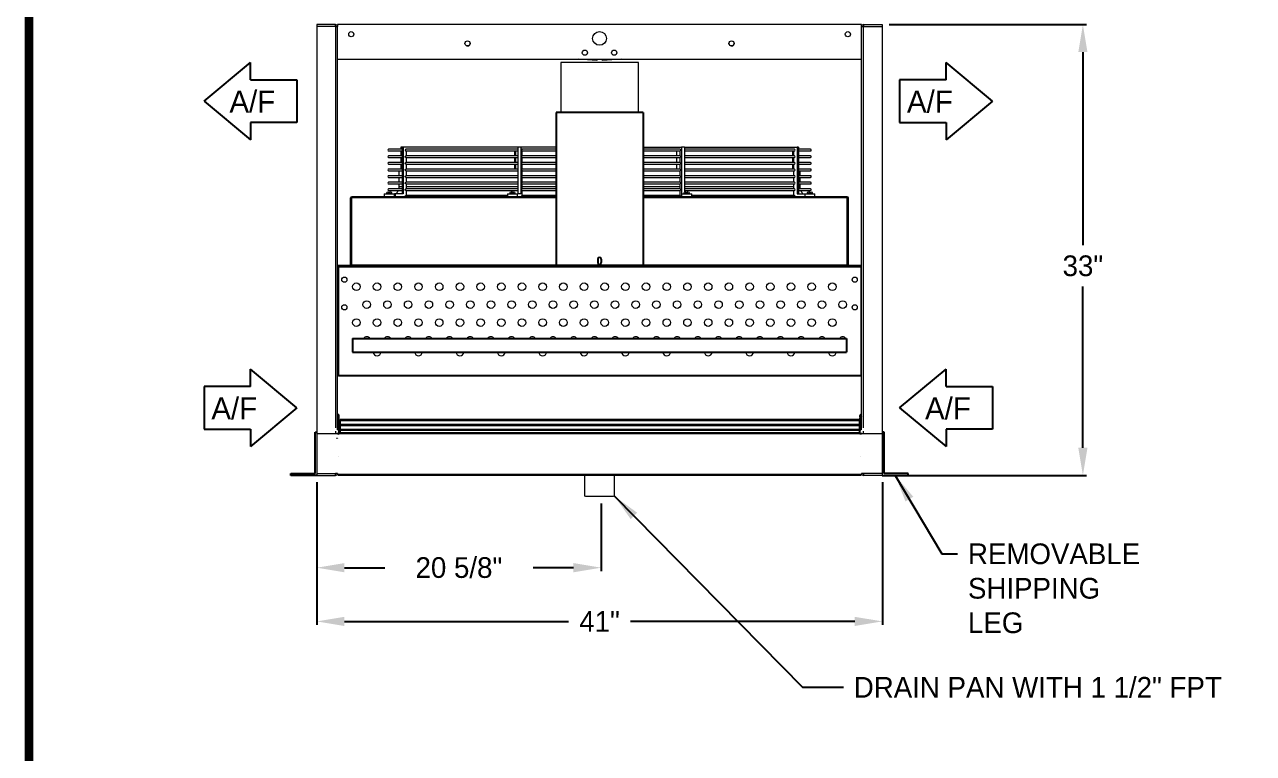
# Model space of a CAD drawing. Extents: x 6 to 271, y -23 to 146.
# Drawn here: x 10.7 to 99.8, y 30 to 82.8 of the extents above; entities that cross this region are included whole.
import ezdxf

# ---------------------------------------------------------------- set-up
doc = ezdxf.new("R2010")
doc.units = 0
doc.header["$MEASUREMENT"] = 0
doc.layers.get('0').update_dxf_attribs({"linetype": 'CONTINUOUS'})
doc.layers.get('Defpoints').update_dxf_attribs({"linetype": 'CONTINUOUS'})
doc.dimstyles.get("Standard").update_dxf_attribs({"dimtxt": 1.5, "dimasz": 2, "dimexe": 0.25, "dimexo": 0.5, "dimgap": 0.75, "dimtad": 0, "dimtih": 1, "dimtoh": 1, "dimdec": 4, "dimzin": 0, "dimdsep": 46, "dimlunit": 5, "dimtxsty": 'STANDARD', "dimcen": 0.125, "dimclrd": 1, "dimclre": 1, "dimclrt": 1, "dimadec": 0, "dimazin": 0, "dimtfac": 1, "dimtdec": 4, "dimtofl": 0, "dimtmove": 0, "dimatfit": 3, "dimfxl": 1, "dimfrac": 2, "dimtolj": 1, "dimtzin": 0, "dimarcsym": 0})

# ---------------------------------------------------------------- blocks, each defined once
blk = doc.blocks.new('099front')
at = {"color": 0, "ltscale": 7}
for p, q in [((59.351, 106.851), (53.039, 106.851)), ((53.039, 106.851), (53.039, 95.789)), ((59.351, 106.851), (59.351, 95.789)), ((56.07, 96.226), (56.07, 95.976)), ((56.32, 96.226), (56.32, 95.976)), ((53.039, 95.789), (59.351, 95.789))]:
    blk.add_line(p, q, dxfattribs=at)
for centre, start, end in [((56.195, 96.226), 0, 180), ((56.195, 95.976), 180, 0)]:
    blk.add_arc(centre, 0.125, start, end, dxfattribs=at)
blk = doc.blocks.new('Air Flow Arror')
for p, q in [((-1.543, 6.735), (-4.35, 3.368)), ((-1.543, 6.735), (1.263, 3.368)), ((-3.087, 3.368), (-4.35, 3.368)), ((-3.087, 3.368), (-3.087, 0)), ((0, 0), (0, 3.368)), ((0, 3.368), (1.263, 3.368)), ((-3.087, 0), (0, 0))]:
    blk.add_line(p, q)
blk.add_text('A/F', height=1.5938, rotation=90).set_placement((-0.712, 0.532))
blk = doc.blocks.new('*D27')
at = {"color": 7, "lineweight": -2}
for p, q in [((31.871, 49.634), (31.871, 39.296)), ((72.871, 49.634), (72.871, 39.296)), ((33.871, 39.546), (50.121, 39.546)), ((70.871, 39.546), (54.621, 39.546))]:
    blk.add_line(p, q, dxfattribs=at)
at = {"color": 7}
for points in [[(33.871, 39.879), (33.871, 39.213), (31.871, 39.546)], [(70.871, 39.879), (70.871, 39.213), (72.871, 39.546)]]:
    blk.add_solid(points, dxfattribs=at)
at = {"layer": 'Defpoints', "color": 0}
for p in [(31.871, 50.134), (72.871, 50.134), (72.871, 39.546)]:
    blk.add_point(p, dxfattribs=at)
at = {"color": 7, "insert": (52.371, 39.546), "char_height": 1.5, "attachment_point": 5}
blk.add_mtext('\\A1;41"', dxfattribs=at)
blk = doc.blocks.new('*D28')
at = {"color": 7, "lineweight": -2}
for p, q in [((31.871, 49.634), (31.871, 43.191)), ((52.479, 48.099), (52.479, 43.191)), ((33.871, 43.441), (36.8, 43.441)), ((50.479, 43.441), (47.55, 43.441))]:
    blk.add_line(p, q, dxfattribs=at)
at = {"color": 7}
for points in [[(33.871, 43.774), (33.871, 43.108), (31.871, 43.441)], [(50.479, 43.774), (50.479, 43.108), (52.479, 43.441)]]:
    blk.add_solid(points, dxfattribs=at)
at = {"layer": 'Defpoints', "color": 0}
for p in [(31.871, 50.134), (52.479, 48.599), (52.479, 43.441)]:
    blk.add_point(p, dxfattribs=at)
at = {"color": 7, "insert": (42.175, 43.441), "char_height": 1.5, "attachment_point": 5}
blk.add_mtext('\\A1;20 5/8"', dxfattribs=at)
blk = doc.blocks.new('*D29')
at = {"color": 7, "lineweight": -2}
for p, q in [((73.371, 82.822), (87.66, 82.822)), ((87.41, 80.822), (87.41, 66.822)), ((87.41, 52.134), (87.41, 63.822)), ((73.371, 50.134), (87.66, 50.134))]:
    blk.add_line(p, q, dxfattribs=at)
at = {"color": 7}
for points in [[(87.077, 80.822), (87.744, 80.822), (87.41, 82.822)], [(87.077, 52.134), (87.744, 52.134), (87.41, 50.134)]]:
    blk.add_solid(points, dxfattribs=at)
at = {"layer": 'Defpoints', "color": 0}
for p in [(72.871, 82.822), (72.871, 50.134), (87.41, 50.134)]:
    blk.add_point(p, dxfattribs=at)
at = {"color": 7, "insert": (87.41, 65.322), "char_height": 1.5, "attachment_point": 5}
blk.add_mtext('\\A1;33"', dxfattribs=at)

msp = doc.modelspace()

# ---------------------------------------------------------------- linework, layer by layer
at = {"color": 0, "linetype": 'Continuous', "lineweight": 15}
for p, q in [((31.8709, 82.82195), (31.8709, 82.68745)), ((33.2354, 82.82195), (31.8709, 82.82195)), ((33.2354, 82.68745), (31.8709, 82.68745)), ((31.8709, 82.68645), (31.8709, 50.26995)), ((33.2354, 82.68645), (31.8709, 82.68645)), ((33.2354, 82.68745), (33.2354, 82.82195)), ((33.2354, 82.68645), (33.3709, 82.68645)), ((33.2354, 82.68645), (33.2354, 53.57656)), ((71.3709, 82.82195), (33.3709, 82.82195)), ((33.3709, 82.82195), (33.3709, 82.68645)), ((33.3709, 53.44109), (33.3709, 82.68645)), ((71.3709, 82.68645), (71.3709, 82.82195)), ((71.3709, 53.44109), (71.3709, 82.68645)), ((71.3709, 82.68645), (71.5064, 82.68645)), ((71.5064, 82.82195), (71.5064, 82.68745)), ((71.5064, 82.82195), (72.8709, 82.82195)), ((71.5064, 82.68745), (72.8709, 82.68745)), ((71.5064, 82.68645), (72.8709, 82.68645)), ((71.5064, 53.57656), (71.5064, 82.68645)), ((72.8709, 82.82195), (72.8709, 82.68745)), ((72.8709, 82.68645), (72.8709, 50.26995)), ((33.3709, 80.32195), (71.3709, 80.32195)), ((52.16751, 80.2151), (50.81416, 80.32195)), ((52.17594, 80.32195), (52.16751, 80.2151)), ((52.5743, 80.2151), (52.56586, 80.32195)), ((53.92765, 80.32195), (52.5743, 80.2151)), ((55.1834, 80.06544), (49.5584, 80.06544)), ((38.05077, 73.77956), (37.08079, 73.77956)), ((37.08079, 73.65956), (38.05077, 73.65956)), ((38.05077, 73.30089), (37.08079, 73.30089)), ((37.08079, 73.18089), (38.05077, 73.18089)), ((37.9574, 73.93445), (37.9574, 73.77956)), ((38.05077, 73.93445), (37.9574, 73.93445)), ((37.9574, 73.65956), (37.9574, 73.30089)), ((37.9574, 73.18089), (37.9574, 72.82223)), ((38.14414, 73.93445), (38.05077, 73.93445)), ((38.05077, 73.93445), (38.05077, 70.55345)), ((38.14414, 73.93445), (38.14414, 70.55345)), ((46.43931, 73.93445), (38.14414, 73.93445)), ((38.33986, 73.65956), (46.43931, 73.65956)), ((38.33986, 73.18089), (46.43931, 73.18089)), ((46.43931, 73.77956), (38.3399, 73.77956)), ((46.43931, 73.30089), (38.3399, 73.30089)), ((38.36957, 73.30089), (38.36957, 73.65956)), ((38.36957, 72.82223), (38.36957, 73.18089)), ((46.21388, 73.65956), (46.21388, 73.30089)), ((46.21388, 73.18089), (46.21388, 72.82223)), ((46.30726, 73.30089), (46.30726, 73.65956)), ((46.30726, 72.82223), (46.30726, 73.18089)), ((46.66474, 73.93445), (46.43931, 73.93445)), ((46.43931, 73.93445), (46.43931, 70.55345)), ((46.66474, 73.93445), (46.66474, 70.55345)), ((49.21465, 73.93445), (46.66474, 73.93445)), ((46.7458, 73.65956), (49.21465, 73.65956)), ((46.7458, 73.18089), (49.21465, 73.18089)), ((49.21465, 73.77956), (46.74588, 73.77956)), ((49.21465, 73.30089), (46.74588, 73.30089)), ((46.75811, 73.30089), (46.75811, 73.65956)), ((46.75811, 72.82223), (46.75811, 73.18089)), ((55.52715, 73.93445), (58.3025, 73.93445)), ((58.22218, 73.77956), (55.52715, 73.77956)), ((55.52715, 73.65956), (58.22218, 73.65956)), ((58.22218, 73.30089), (55.52715, 73.30089)), ((55.52715, 73.18089), (58.22218, 73.18089)), ((57.98369, 73.30089), (57.98369, 73.65956)), ((57.98369, 72.82223), (57.98369, 73.18089)), ((58.20912, 73.30089), (58.20912, 73.65956)), ((58.20912, 72.82223), (58.20912, 73.18089)), ((58.3025, 73.93445), (58.3025, 70.55345)), ((58.52792, 73.93445), (58.3025, 73.93445)), ((58.52792, 73.93445), (58.52792, 70.66154)), ((58.52792, 73.93445), (66.69104, 73.93445)), ((66.49713, 73.77956), (58.52792, 73.77956)), ((58.52792, 73.65956), (66.49713, 73.65956)), ((66.49713, 73.30089), (58.52792, 73.30089)), ((58.52792, 73.18089), (66.49713, 73.18089)), ((66.37223, 73.30089), (66.37223, 73.65956)), ((66.37223, 72.82223), (66.37223, 73.18089)), ((66.46561, 73.30089), (66.46561, 73.65956)), ((66.46561, 72.82223), (66.46561, 73.18089)), ((66.69104, 73.93445), (66.69104, 70.55345)), ((66.78441, 73.93445), (66.69104, 73.93445)), ((66.78441, 73.93445), (66.78441, 70.55345)), ((67.66102, 73.77956), (66.78441, 73.77956)), ((66.78441, 73.65956), (67.66102, 73.65956)), ((67.66102, 73.30089), (66.78441, 73.30089)), ((66.78441, 73.18089), (67.66102, 73.18089)), ((38.05077, 72.82223), (37.08079, 72.82223)), ((37.08079, 72.70223), (38.05077, 72.70223)), ((38.05077, 72.34356), (37.08079, 72.34356)), ((37.08079, 72.22356), (38.05077, 72.22356)), ((37.9574, 72.70223), (37.9574, 72.34356)), ((38.33986, 72.70223), (46.43931, 72.70223)), ((38.33986, 72.22356), (46.43931, 72.22356)), ((46.43931, 72.82223), (38.3399, 72.82223)), ((46.43931, 72.34356), (38.3399, 72.34356)), ((38.36957, 72.34356), (38.36957, 72.70223)), ((38.36957, 71.8649), (38.36957, 72.22356)), ((46.21388, 72.70223), (46.21388, 72.34356)), ((46.30726, 72.34356), (46.30726, 72.70223)), ((46.7458, 72.70223), (49.21465, 72.70223)), ((46.7458, 72.22356), (49.21465, 72.22356)), ((49.21465, 72.82223), (46.74588, 72.82223)), ((49.21465, 72.34356), (46.74588, 72.34356)), ((46.75811, 72.34356), (46.75811, 72.70223)), ((46.75811, 71.8649), (46.75811, 72.22356)), ((58.22218, 72.82223), (55.52715, 72.82223)), ((55.52715, 72.70223), (58.22218, 72.70223)), ((58.22218, 72.34356), (55.52715, 72.34356)), ((55.52715, 72.22356), (58.22218, 72.22356)), ((57.98369, 72.34356), (57.98369, 72.70223)), ((58.20912, 72.34356), (58.20912, 72.70223)), ((58.20912, 71.8649), (58.20912, 72.22356)), ((66.49713, 72.82223), (58.52792, 72.82223)), ((58.52792, 72.70223), (66.49713, 72.70223)), ((66.49713, 72.34356), (58.52792, 72.34356)), ((58.52792, 72.22356), (66.49713, 72.22356)), ((66.37223, 72.34356), (66.37223, 72.70223)), ((66.46561, 72.34356), (66.46561, 72.70223)), ((66.46561, 71.8649), (66.46561, 72.22356)), ((67.66102, 72.82223), (66.78441, 72.82223)), ((66.78441, 72.70223), (67.66102, 72.70223)), ((67.66102, 72.34356), (66.78441, 72.34356)), ((66.78441, 72.22356), (67.66102, 72.22356)), ((38.05077, 71.8649), (37.08079, 71.8649)), ((37.08079, 71.7449), (38.05077, 71.7449)), ((38.05077, 71.38623), (37.08079, 71.38623)), ((38.33986, 71.7449), (46.43931, 71.7449)), ((46.43931, 71.8649), (38.3399, 71.8649)), ((46.43931, 71.38623), (38.3399, 71.38623)), ((38.36957, 71.38623), (38.36957, 71.7449)), ((46.7458, 71.7449), (49.21465, 71.7449)), ((49.21465, 71.8649), (46.74588, 71.8649)), ((49.21465, 71.38623), (46.74588, 71.38623)), ((46.75811, 71.38623), (46.75811, 71.7449)), ((58.22218, 71.8649), (55.52715, 71.8649)), ((55.52715, 71.7449), (58.22218, 71.7449)), ((58.22218, 71.38623), (55.52715, 71.38623)), ((58.20912, 71.38623), (58.20912, 71.7449)), ((66.49713, 71.8649), (58.52792, 71.8649)), ((58.52792, 71.7449), (66.49713, 71.7449)), ((66.49713, 71.38623), (58.52792, 71.38623)), ((66.46561, 71.38623), (66.46561, 71.7449)), ((67.66102, 71.8649), (66.78441, 71.8649)), ((66.78441, 71.7449), (67.66102, 71.7449)), ((67.66102, 71.38623), (66.78441, 71.38623)), ((36.75789, 70.55345), (37.2681, 70.55345)), ((36.92479, 70.55445), (36.90814, 70.55445)), ((37.34564, 70.55445), (36.92479, 70.55445)), ((37.03214, 70.67845), (37.03229, 70.67845)), ((37.03502, 70.67845), (37.03229, 70.67845)), ((37.03502, 70.67845), (37.04553, 70.67845)), ((37.05621, 70.67845), (37.04553, 70.67845)), ((37.05621, 70.67845), (37.13225, 70.67845)), ((37.08079, 71.26623), (38.05077, 71.26623)), ((38.05077, 70.90757), (37.08079, 70.90757)), ((37.08079, 70.78757), (38.05077, 70.78757)), ((37.1438, 70.67845), (37.13225, 70.67845)), ((37.15008, 70.67845), (37.1438, 70.67845)), ((37.15008, 70.67845), (37.17545, 70.67845)), ((37.18999, 70.67845), (37.17545, 70.67845)), ((37.18999, 70.67845), (37.22164, 70.67845)), ((37.2681, 70.55345), (37.49589, 70.55345)), ((37.56118, 70.55345), (37.49589, 70.55345)), ((37.56118, 70.55345), (37.56118, 70.32195)), ((38.14414, 70.55345), (37.56118, 70.55345)), ((38.05077, 71.05945), (37.8231, 71.05945)), ((38.33986, 71.26623), (46.43931, 71.26623)), ((38.33986, 70.78757), (46.43931, 70.78757)), ((46.43931, 70.90757), (38.3399, 70.90757)), ((45.68763, 70.4289), (38.3399, 70.4289)), ((38.36957, 70.90757), (38.36957, 71.26623)), ((46.43931, 71.05945), (38.36957, 71.05945)), ((38.36957, 70.4289), (38.36957, 70.78757)), ((45.68763, 70.55345), (46.19784, 70.55345)), ((45.97291, 70.55445), (45.83788, 70.55445)), ((45.96188, 70.67845), (45.99352, 70.67845)), ((46.27538, 70.55445), (45.97291, 70.55445)), ((46.00807, 70.67845), (45.99352, 70.67845)), ((46.00807, 70.67845), (46.03343, 70.67845)), ((46.03971, 70.67845), (46.03343, 70.67845)), ((46.05127, 70.67845), (46.03971, 70.67845)), ((46.05127, 70.67845), (46.12731, 70.67845)), ((46.13799, 70.67845), (46.12731, 70.67845)), ((46.13799, 70.67845), (46.14849, 70.67845)), ((46.15122, 70.67845), (46.14849, 70.67845)), ((46.15122, 70.67845), (46.15138, 70.67845)), ((46.19784, 70.55345), (46.42563, 70.55345)), ((46.66474, 70.55345), (46.42563, 70.55345)), ((46.7458, 71.26623), (49.21465, 71.26623)), ((46.7458, 70.78757), (49.21465, 70.78757)), ((49.21465, 70.90757), (46.74588, 70.90757)), ((49.21465, 70.4289), (46.74588, 70.4289)), ((46.75811, 70.90757), (46.75811, 71.26623)), ((49.21465, 71.05945), (46.75811, 71.05945)), ((46.75811, 70.4289), (46.75811, 70.78757)), ((55.52715, 71.26623), (58.22218, 71.26623)), ((58.20912, 71.05945), (55.52715, 71.05945)), ((58.22218, 70.90757), (55.52715, 70.90757)), ((55.52715, 70.78757), (58.22218, 70.78757)), ((58.22218, 70.4289), (55.52715, 70.4289)), ((58.20912, 70.90757), (58.20912, 71.26623)), ((58.20912, 70.4289), (58.20912, 70.78757)), ((58.3025, 70.55345), (58.31618, 70.55345)), ((58.31618, 70.55345), (58.82639, 70.55345)), ((58.76889, 70.55445), (58.46643, 70.55445)), ((58.52792, 71.26623), (66.49713, 71.26623)), ((66.46561, 71.05945), (58.52792, 71.05945)), ((66.49713, 70.90757), (58.52792, 70.90757)), ((58.52792, 70.78757), (66.49713, 70.78757)), ((58.59043, 70.67845), (58.59058, 70.67845)), ((58.59331, 70.67845), (58.59058, 70.67845)), ((58.59331, 70.67845), (58.60382, 70.67845)), ((58.6145, 70.67845), (58.60382, 70.67845)), ((58.6145, 70.67845), (58.69054, 70.67845)), ((58.70209, 70.67845), (58.69054, 70.67845)), ((58.70837, 70.67845), (58.70209, 70.67845)), ((58.70837, 70.67845), (58.73374, 70.67845)), ((58.74828, 70.67845), (58.73374, 70.67845)), ((58.74828, 70.67845), (58.77993, 70.67845)), ((58.90393, 70.55445), (58.76889, 70.55445)), ((58.82639, 70.55345), (59.05418, 70.55345)), ((66.49713, 70.4289), (59.05418, 70.4289)), ((66.46561, 70.90757), (66.46561, 71.26623)), ((66.46561, 70.4289), (66.46561, 70.78757)), ((66.69104, 70.55345), (67.24592, 70.55345)), ((66.78441, 71.26623), (67.66102, 71.26623)), ((66.9187, 71.05945), (66.78441, 71.05945)), ((67.66102, 70.90757), (66.78441, 70.90757)), ((66.78441, 70.78757), (67.66102, 70.78757)), ((67.24592, 70.55345), (67.75613, 70.55345)), ((67.81701, 70.55445), (67.39617, 70.55445)), ((67.52017, 70.67845), (67.55181, 70.67845)), ((67.56635, 70.67845), (67.55181, 70.67845)), ((67.56635, 70.67845), (67.59172, 70.67845)), ((67.598, 70.67845), (67.59172, 70.67845)), ((67.60956, 70.67845), (67.598, 70.67845)), ((67.60956, 70.67845), (67.6856, 70.67845)), ((67.69627, 70.67845), (67.6856, 70.67845)), ((67.69627, 70.67845), (67.70678, 70.67845)), ((67.70951, 70.67845), (67.70678, 70.67845)), ((67.70951, 70.67845), (67.70967, 70.67845)), ((67.75613, 70.55345), (67.98391, 70.55345)), ((67.83367, 70.55445), (67.81701, 70.55445)), ((34.3709, 70.27095), (34.3209, 70.27095)), ((34.3209, 65.37295), (34.3209, 70.27095)), ((34.3709, 65.37295), (34.3709, 70.27095)), ((34.4209, 70.27095), (34.3709, 70.27095)), ((34.3719, 70.32195), (34.3719, 70.27195)), ((34.3719, 70.32195), (34.4219, 70.32195)), ((49.21465, 70.32195), (34.4219, 70.32195)), ((34.4219, 70.27095), (34.4219, 70.32195)), ((49.21465, 70.27095), (34.4219, 70.27095)), ((34.4219, 65.37295), (34.4219, 70.27095)), ((70.3199, 70.32195), (55.52715, 70.32195)), ((70.3199, 70.27095), (55.52715, 70.27095)), ((70.3199, 70.32195), (70.3699, 70.32195)), ((70.3199, 70.27095), (70.3199, 70.32195)), ((70.3199, 65.37295), (70.3199, 70.27095)), ((70.3209, 70.27095), (70.3709, 70.27095)), ((70.3699, 70.27195), (70.3699, 70.32195)), ((70.4209, 70.27095), (70.3709, 70.27095)), ((70.3709, 65.37295), (70.3709, 70.27095)), ((70.4209, 65.37295), (70.4209, 70.27095)), ((33.3709, 65.37195), (34.3199, 65.37195)), ((33.3709, 65.32195), (33.4344, 65.32195)), ((33.3709, 65.25845), (33.4349, 65.25845)), ((33.4339, 65.25795), (33.3709, 65.25795)), ((33.4339, 65.25795), (33.4339, 57.38595)), ((33.4339, 65.25795), (33.4349, 65.25795)), ((33.4344, 65.32195), (33.4344, 65.25945)), ((33.4344, 65.32195), (34.3074, 65.32195)), ((33.4344, 65.25945), (34.3074, 65.25945)), ((33.4349, 65.25795), (33.4349, 65.25895)), ((33.4349, 65.25895), (34.4334, 65.25895)), ((33.4349, 65.25795), (33.4349, 57.38595)), ((33.4349, 65.25795), (71.3069, 65.25795)), ((34.3074, 65.32195), (34.3199, 65.32195)), ((34.3074, 65.25945), (34.3074, 65.32195)), ((34.3199, 65.37195), (34.3199, 65.32195)), ((34.3209, 65.37295), (34.3709, 65.37295)), ((34.4219, 65.37295), (34.3709, 65.37295)), ((34.4219, 65.37295), (34.4219, 65.37195)), ((70.3199, 65.37295), (34.4219, 65.37295)), ((34.4219, 65.37195), (70.3199, 65.37195)), ((34.4219, 65.32195), (34.4219, 65.37195)), ((34.4219, 65.32195), (34.4334, 65.32195)), ((34.4334, 65.25895), (34.4334, 65.32195)), ((34.4334, 65.32195), (70.3084, 65.32195)), ((70.3084, 65.32195), (70.3199, 65.32195)), ((70.3084, 65.32195), (70.3084, 65.25895)), ((70.3084, 65.25895), (71.3069, 65.25895)), ((70.3199, 65.37195), (70.3199, 65.37295)), ((70.3709, 65.37295), (70.3199, 65.37295)), ((70.3199, 65.32195), (70.3199, 65.37195)), ((70.4209, 65.37295), (70.3709, 65.37295)), ((70.4219, 65.37195), (70.4219, 65.32195)), ((70.4219, 65.37195), (71.3709, 65.37195)), ((70.4219, 65.32195), (70.4344, 65.32195)), ((70.4344, 65.32195), (70.4344, 65.25945)), ((71.3074, 65.32195), (70.4344, 65.32195)), ((71.3074, 65.25945), (70.4344, 65.25945)), ((71.3069, 65.25895), (71.3069, 65.25795)), ((71.3069, 65.25845), (71.3709, 65.25845)), ((71.3069, 65.25795), (71.3069, 57.38595)), ((71.3069, 65.25795), (71.3079, 65.25795)), ((71.3074, 65.32195), (71.3709, 65.32195)), ((71.3074, 65.25945), (71.3074, 65.32195)), ((71.3709, 65.25795), (71.3079, 65.25795)), ((71.3079, 65.25795), (71.3079, 57.38595)), ((33.4339, 57.38595), (33.3709, 57.38595)), ((33.4339, 57.38595), (33.4349, 57.38595)), ((33.4349, 57.38595), (71.3069, 57.38595)), ((33.4349, 57.38595), (33.4349, 57.38495)), ((71.3069, 57.38495), (33.4349, 57.38495)), ((33.4349, 57.32195), (33.4349, 57.38495)), ((71.3069, 57.32195), (33.4349, 57.32195)), ((71.3069, 57.38495), (71.3069, 57.38595)), ((71.3069, 57.38595), (71.3079, 57.38595)), ((71.3069, 57.32195), (71.3069, 57.38495)), ((71.3709, 57.38595), (71.3079, 57.38595)), ((33.3709, 54.62278), (33.4773, 54.51641)), ((33.4773, 54.39868), (33.3709, 54.50505)), ((33.3709, 54.44109), (33.4773, 54.33472)), ((33.45823, 54.35379), (33.4959, 54.35379)), ((33.4773, 54.39868), (33.4773, 54.51641)), ((33.4959, 54.35379), (33.4959, 54.47152)), ((33.4959, 54.28983), (33.4959, 54.35379)), ((33.4969, 54.47152), (33.4969, 54.47007)), ((33.4969, 53.78995), (33.4969, 54.47007)), ((71.2449, 54.47152), (71.2449, 54.47007)), ((71.2449, 54.47007), (71.2449, 54.11103)), ((71.2459, 54.35379), (71.2459, 54.47152)), ((71.2459, 54.35379), (71.28357, 54.35379)), ((71.2459, 54.35379), (71.2459, 54.28983)), ((71.3709, 54.62278), (71.2645, 54.51641)), ((71.2645, 54.39868), (71.2645, 54.51641)), ((71.2645, 54.39868), (71.3709, 54.50505)), ((71.3709, 54.44109), (71.2645, 54.33472)), ((33.4773, 53.39868), (33.3709, 53.50505)), ((33.4773, 53.39868), (33.4773, 54.33472)), ((33.4959, 53.35379), (33.4959, 54.28983)), ((33.4959, 53.78995), (33.5599, 53.78995)), ((33.4959, 53.78848), (33.5599, 53.78848)), ((71.1819, 54.17501), (33.5599, 54.17501)), ((33.5599, 54.17501), (33.5599, 54.16487)), ((71.1819, 54.16487), (33.5599, 54.16487)), ((33.5599, 54.16487), (33.5599, 54.0994)), ((71.1819, 54.0994), (33.5599, 54.0994)), ((33.5599, 54.0994), (33.5599, 53.81454)), ((71.1819, 53.81454), (33.5599, 53.81454)), ((33.5599, 53.81454), (33.5599, 53.8044)), ((71.1819, 53.8044), (33.5599, 53.8044)), ((33.5599, 53.8044), (33.5599, 53.73893)), ((71.1819, 53.73893), (33.5599, 53.73893)), ((33.5599, 53.73893), (33.5599, 53.45408)), ((71.1819, 53.45408), (33.5599, 53.45408)), ((33.5599, 53.45408), (33.5599, 53.44394)), ((71.1819, 54.17501), (71.1819, 54.16487)), ((71.1819, 54.16487), (71.1819, 54.0994)), ((71.1819, 54.0994), (71.1819, 53.81454)), ((71.1819, 53.81454), (71.1819, 53.8044)), ((71.1819, 53.8044), (71.1819, 53.73893)), ((71.1819, 53.73893), (71.1819, 53.45408)), ((71.1819, 53.45408), (71.1819, 53.44394)), ((71.2459, 54.11103), (71.1829, 54.11103)), ((71.1829, 54.10089), (71.1829, 54.11103)), ((71.1829, 54.10089), (71.2459, 54.10089)), ((71.2459, 53.75056), (71.1829, 53.75056)), ((71.1829, 53.74042), (71.1829, 53.75056)), ((71.1829, 53.74042), (71.2459, 53.74042)), ((71.2459, 53.35379), (71.2459, 54.28983)), ((71.2645, 53.39868), (71.2645, 54.33472)), ((71.2645, 53.39868), (71.3709, 53.50505)), ((72.8709, 53.1503), (31.8709, 53.1503)), ((33.2354, 53.34721), (33.2354, 53.1503)), ((33.3099, 52.82918), (33.3099, 52.83064)), ((33.3099, 52.83064), (33.3709, 52.83064)), ((33.3099, 52.82918), (33.3709, 52.82918)), ((33.3709, 53.14739), (33.3709, 53.21174)), ((33.3709, 53.14739), (33.4209, 53.14739)), ((33.4209, 53.14739), (33.4209, 53.16176)), ((33.4209, 53.06902), (33.4219, 53.06902)), ((33.4209, 53.06755), (33.4219, 53.06755)), ((33.4209, 52.83064), (33.4219, 52.83064)), ((33.4209, 52.82918), (33.4219, 52.82918)), ((33.4219, 53.14739), (33.4219, 53.14855)), ((71.3199, 53.14855), (33.4219, 53.14855)), ((71.3199, 53.14739), (33.4219, 53.14739)), ((33.43311, 53.14955), (33.4773, 53.19373)), ((33.4334, 53.14884), (33.4959, 53.14884)), ((33.4334, 53.14884), (33.4334, 53.14855)), ((33.45823, 53.35379), (33.4959, 53.35379)), ((33.4773, 53.19373), (33.4773, 53.33472)), ((33.4959, 53.42948), (33.5599, 53.42948)), ((33.4959, 53.42802), (33.5599, 53.42802)), ((33.4959, 53.28983), (33.4959, 53.35379)), ((33.4959, 53.14884), (33.4959, 53.28983)), ((33.4959, 53.14884), (33.4959, 53.14855)), ((33.4969, 53.14884), (33.4969, 53.1503)), ((71.2449, 53.14884), (33.4969, 53.14884)), ((33.4969, 53.14884), (33.4969, 53.14855)), ((71.1819, 53.44394), (33.5599, 53.44394)), ((33.5599, 53.44394), (33.5599, 53.37847)), ((71.1819, 53.37847), (33.5599, 53.37847)), ((33.5599, 53.37847), (33.5599, 53.21571)), ((71.1819, 53.21571), (33.5599, 53.21571)), ((33.5599, 53.21571), (33.5599, 53.20557)), ((71.1819, 53.20557), (33.5599, 53.20557)), ((33.5599, 53.20557), (33.5599, 53.1503)), ((71.1819, 53.44394), (71.1819, 53.37847)), ((71.1819, 53.37847), (71.1819, 53.21571)), ((71.1819, 53.21571), (71.1819, 53.20557)), ((71.1819, 53.20557), (71.1819, 53.1503)), ((71.2459, 53.39009), (71.1829, 53.39009)), ((71.1829, 53.37996), (71.1829, 53.39009)), ((71.1829, 53.37996), (71.2459, 53.37996)), ((71.2459, 53.15172), (71.1829, 53.15172)), ((71.1829, 53.1503), (71.1829, 53.15172)), ((71.2449, 53.14884), (71.2449, 53.1503)), ((71.2449, 53.14855), (71.2449, 53.14884)), ((71.2459, 53.35379), (71.28357, 53.35379)), ((71.2459, 53.35379), (71.2459, 53.28983)), ((71.2459, 53.14884), (71.2459, 53.28983)), ((71.2459, 53.14884), (71.3084, 53.14884)), ((71.2459, 53.14855), (71.2459, 53.14884)), ((71.2645, 53.19373), (71.2645, 53.33472)), ((71.3087, 53.14955), (71.2645, 53.19373)), ((71.3084, 53.14855), (71.3084, 53.14884)), ((71.3199, 53.16076), (71.3199, 53.14855)), ((71.3199, 53.14739), (71.3199, 53.14855)), ((71.3209, 53.14739), (71.3209, 53.16176)), ((71.3209, 53.14739), (71.3709, 53.14739)), ((71.3709, 53.14739), (71.3709, 53.21174)), ((71.5064, 53.1503), (71.5064, 53.34721)), ((31.8709, 50.26995), (33.2354, 50.26995)), ((31.8709, 50.26894), (31.8709, 50.13445)), ((31.8709, 50.26894), (33.2354, 50.26894)), ((31.8709, 50.13445), (33.2354, 50.13445)), ((33.3709, 50.26995), (33.2354, 50.26995)), ((33.2354, 50.13445), (33.2354, 50.26894)), ((33.3709, 50.26995), (33.3709, 50.19919)), ((33.3709, 50.19919), (33.4209, 50.19919)), ((71.3199, 50.19919), (33.4219, 50.19919)), ((33.4219, 50.19819), (33.4219, 50.19919)), ((33.4219, 50.19819), (33.4219, 50.1482)), ((71.3199, 50.19919), (71.3199, 50.19819)), ((71.3199, 50.1482), (71.3199, 50.19819)), ((71.3209, 50.19919), (71.3709, 50.19919)), ((71.3709, 50.26995), (71.3709, 50.19919)), ((71.5064, 50.26995), (71.3709, 50.26995)), ((72.8709, 50.26995), (71.5064, 50.26995)), ((71.5064, 50.26894), (71.5064, 50.13445)), ((72.8709, 50.26894), (71.5064, 50.26894)), ((72.8709, 50.13445), (71.5064, 50.13445)), ((72.8709, 50.26894), (72.8709, 50.13445)), ((72.8709, 50.26894), (72.8709, 50.13445))]:
    msp.add_line(p, q, dxfattribs=at)
at = {"color": 0}
for p, q in [((23.69854, 77.27638), (27.06624, 80.08268)), ((27.06624, 78.81984), (27.06624, 80.08268)), ((27.06624, 78.81984), (30.43393, 78.81984)), ((30.43393, 78.81984), (30.43393, 75.73291)), ((23.69854, 77.27638), (27.06624, 74.47007)), ((30.43393, 75.73291), (27.06624, 75.73291)), ((27.06624, 75.73291), (27.06624, 74.47007)), ((34.4709, 60.05987), (70.2709, 60.05987)), ((34.4709, 60.05987), (34.4709, 59.08045)), ((70.2709, 60.05987), (70.2709, 59.08045)), ((34.4709, 59.08045), (70.2709, 59.08045)), ((74.12679, 55.0303), (77.49449, 57.8366)), ((77.49449, 56.57376), (77.49449, 57.8366)), ((77.49449, 56.57376), (80.86218, 56.57376)), ((80.86218, 56.57376), (80.86218, 53.48683)), ((74.12679, 55.0303), (77.49449, 52.22399)), ((80.86218, 53.48683), (77.49449, 53.48683)), ((77.49449, 53.48683), (77.49449, 52.22399)), ((31.7459, 50.25945), (31.7459, 53.25945)), ((31.7459, 53.25945), (31.8709, 53.25945)), ((72.9959, 53.25945), (72.8709, 53.25945)), ((72.9959, 50.25945), (72.9959, 53.25945)), ((29.9959, 50.13445), (29.9959, 50.25945)), ((29.9959, 50.25945), (31.7459, 50.25945)), ((31.8709, 50.13445), (29.9959, 50.13445)), ((72.8709, 50.13445), (74.7459, 50.13445)), ((74.7459, 50.25945), (72.9959, 50.25945)), ((74.7459, 50.13445), (74.7459, 50.25945))]:
    msp.add_line(p, q, dxfattribs=at)
at = {"color": 0, "const_width": 0.63999}
msp.add_lwpolyline([(11.00839, -18.24898), (267.00583, -18.24898), (267.00583, 141.74942), (11.00839, 141.74942), (11.00839, -18.24898)], dxfattribs=at)
at = {"color": 0, "linetype": 'Continuous', "lineweight": 15, "flags": 128}
for points in [[(58.22218, 73.77956), (58.22223, 73.77956), (58.23151, 73.77438), (58.23919, 73.75986), (58.24397, 73.73845), (58.24503, 73.71383), (58.2422, 73.69018), (58.23595, 73.67155), (58.22735, 73.6611), (58.22218, 73.65956)], [(58.22218, 73.30089), (58.22643, 73.29986), (58.2348, 73.29102), (58.24121, 73.27444), (58.24469, 73.25269), (58.24469, 73.22911), (58.24121, 73.20735), (58.2348, 73.19077), (58.22643, 73.18193), (58.22218, 73.18089)], [(58.22218, 72.82223), (58.22643, 72.82119), (58.2348, 72.81236), (58.24121, 72.79578), (58.24469, 72.77402), (58.24469, 72.75044), (58.24121, 72.72868), (58.2348, 72.7121), (58.22643, 72.70327), (58.22218, 72.70223)], [(58.22218, 72.34356), (58.22643, 72.34252), (58.2348, 72.33369), (58.24121, 72.31711), (58.24469, 72.29535), (58.24469, 72.27177), (58.24121, 72.25002), (58.2348, 72.23344), (58.22643, 72.2246), (58.22218, 72.22356)], [(58.22218, 71.8649), (58.22643, 71.86386), (58.2348, 71.85502), (58.24121, 71.83845), (58.24469, 71.81669), (58.24469, 71.79311), (58.24121, 71.77135), (58.2348, 71.75477), (58.22643, 71.74594), (58.22218, 71.7449)], [(58.22218, 71.38623), (58.22643, 71.38519), (58.2348, 71.37636), (58.24121, 71.35978), (58.24469, 71.33802), (58.24469, 71.31444), (58.24121, 71.29268), (58.2348, 71.27611), (58.22643, 71.26727), (58.22218, 71.26623)], [(37.8231, 71.05945), (37.81547, 70.95271), (37.80756, 70.90757)], [(58.22218, 70.90757), (58.22643, 70.90653), (58.2348, 70.89769), (58.24121, 70.88111), (58.24469, 70.85936), (58.24469, 70.83578), (58.24121, 70.81402), (58.2348, 70.79744), (58.22643, 70.7886), (58.22218, 70.78757)], [(58.22218, 70.4289), (58.22669, 70.42773), (58.23512, 70.41845), (58.2415, 70.4013), (58.24481, 70.379), (58.24452, 70.3551), (58.24068, 70.33339), (58.23647, 70.32195)], [(66.93424, 70.90757), (66.92634, 70.95271), (66.9187, 71.05945)], [(53.46465, 48.62464), (53.45913, 48.62209), (53.43953, 48.61922), (53.40599, 48.61642), (53.35896, 48.61373), (53.29905, 48.61119), (53.22704, 48.60881), (53.14387, 48.60665), (53.05062, 48.60471), (52.94851, 48.60304), (52.83887, 48.60165), (52.72313, 48.60056), (52.6028, 48.59979), (52.47945, 48.59933), (52.35468, 48.59921), (52.23012, 48.59942), (52.10739, 48.59996), (51.98811, 48.60082), (51.87381, 48.60199), (51.76599, 48.60345), (51.66606, 48.60519), (51.57532, 48.60719), (51.49495, 48.60941), (51.42599, 48.61183), (51.36936, 48.61442), (51.32579, 48.61714), (51.29583, 48.61996), (51.2799, 48.62284), (51.27715, 48.62464)]]:
    msp.add_lwpolyline(points, dxfattribs=at)
at = {"color": 0, "linetype": 'Continuous', "lineweight": 15}
for centre, radius in [((34.3709, 82.12165), 0.1875), ((52.3709, 81.82195), 0.5), ((70.3709, 82.12165), 0.1875), ((42.801, 81.45612), 0.1875), ((61.94081, 81.45612), 0.1875), ((51.30979, 80.78437), 0.1875), ((53.43202, 80.78437), 0.1875), ((33.8709, 64.32195), 0.1875), ((70.8709, 64.32195), 0.1875), ((34.7459, 63.81445), 0.275), ((36.2459, 63.81445), 0.275), ((37.7459, 63.81445), 0.275), ((39.2459, 63.81445), 0.275), ((40.7459, 63.81445), 0.275), ((42.2459, 63.81445), 0.275), ((43.7459, 63.81445), 0.275), ((45.2459, 63.81445), 0.275), ((46.7459, 63.81445), 0.275), ((48.2459, 63.81445), 0.275), ((49.7459, 63.81445), 0.275), ((51.2459, 63.81445), 0.275), ((52.7459, 63.81445), 0.275), ((54.2459, 63.81445), 0.275), ((55.7459, 63.81445), 0.275), ((57.2459, 63.81445), 0.275), ((58.7459, 63.81445), 0.275), ((60.2459, 63.81445), 0.275), ((61.7459, 63.81445), 0.275), ((63.2459, 63.81445), 0.275), ((64.7459, 63.81445), 0.275), ((66.2459, 63.81445), 0.275), ((67.7459, 63.81445), 0.275), ((69.2459, 63.81445), 0.275), ((33.8709, 62.32195), 0.1875), ((35.4959, 62.51545), 0.275), ((36.9959, 62.51545), 0.275), ((38.4959, 62.51545), 0.275), ((39.9959, 62.51545), 0.275), ((41.4959, 62.51545), 0.275), ((42.9959, 62.51545), 0.275), ((44.4959, 62.51545), 0.275), ((45.9959, 62.51545), 0.275), ((47.4959, 62.51545), 0.275), ((48.9959, 62.51545), 0.275), ((50.4959, 62.51545), 0.275), ((51.9959, 62.51545), 0.275), ((53.4959, 62.51545), 0.275), ((54.9959, 62.51545), 0.275), ((56.4959, 62.51545), 0.275), ((57.9959, 62.51545), 0.275), ((59.4959, 62.51545), 0.275), ((60.9959, 62.51545), 0.275), ((62.4959, 62.51545), 0.275), ((63.9959, 62.51545), 0.275), ((65.4959, 62.51545), 0.275), ((66.9959, 62.51545), 0.275), ((68.4959, 62.51545), 0.275), ((69.9959, 62.51545), 0.275), ((70.8709, 62.32195), 0.1875), ((34.7459, 61.21645), 0.275), ((36.2459, 61.21645), 0.275), ((37.7459, 61.21645), 0.275), ((39.2459, 61.21645), 0.275), ((40.7459, 61.21645), 0.275), ((42.2459, 61.21645), 0.275), ((43.7459, 61.21645), 0.275), ((45.2459, 61.21645), 0.275), ((46.7459, 61.21645), 0.275), ((48.2459, 61.21645), 0.275), ((49.7459, 61.21645), 0.275), ((51.2459, 61.21645), 0.275), ((52.7459, 61.21645), 0.275), ((54.2459, 61.21645), 0.275), ((55.7459, 61.21645), 0.275), ((57.2459, 61.21645), 0.275), ((58.7459, 61.21645), 0.275), ((60.2459, 61.21645), 0.275), ((61.7459, 61.21645), 0.275), ((63.2459, 61.21645), 0.275), ((64.7459, 61.21645), 0.275), ((66.2459, 61.21645), 0.275), ((67.7459, 61.21645), 0.275), ((69.2459, 61.21645), 0.275)]:
    msp.add_circle(centre, radius, dxfattribs=at)
for centre, radius, start, end in [((33.2354, 82.68645), 0.1355, 0, 90), ((33.2354, 82.68645), 0.001, 0, 90), ((71.5064, 82.68645), 0.1355, 90, 180), ((71.5064, 82.68645), 0.001, 90, 180), ((42.801, 81.45628), 0.1875, 235.2493066, 0), ((61.94081, 81.45628), 0.1875, 180, 55.3945822), ((37.08079, 73.71956), 0.06, 90, 270), ((37.08079, 73.2409), 0.06, 90, 270), ((66.49396, 73.71956), 0.06008, 273.026347, 86.973653), ((66.49383, 73.24089), 0.06009, 273.1439759, 86.8560241), ((67.66102, 73.71956), 0.06, 270, 90), ((67.66102, 73.2409), 0.06, 270, 90), ((37.08079, 72.76223), 0.06, 90, 270), ((37.08079, 72.28356), 0.06, 90, 270), ((66.49383, 72.76223), 0.06009, 273.1445885, 86.8554115), ((66.49383, 72.28356), 0.06009, 273.1430274, 86.8569726), ((67.66102, 72.76223), 0.06, 270, 90), ((67.66102, 72.28356), 0.06, 270, 90), ((37.08079, 71.8049), 0.06, 90, 270), ((37.08079, 71.32623), 0.06, 90, 270), ((66.49383, 71.8049), 0.06009, 273.1445885, 86.8554115), ((66.49383, 71.32623), 0.06009, 273.1430274, 86.8569726), ((67.66102, 71.8049), 0.06, 270, 90), ((67.66102, 71.32623), 0.06, 270, 90), ((37.03214, 70.55445), 0.124, 90, 180), ((37.08079, 70.84757), 0.06, 90, 270), ((37.22164, 70.55445), 0.124, 0, 90), ((37.0731, 71.05945), 0.75, 317.5717297, 338.7458884), ((45.96188, 70.55445), 0.124, 90, 180), ((46.15138, 70.55445), 0.124, 0, 90), ((58.59043, 70.55445), 0.124, 90, 180), ((58.77993, 70.55445), 0.124, 0, 90), ((66.49383, 70.84757), 0.06009, 273.1445885, 86.8554115), ((66.49252, 70.36837), 0.06071, 310.1202956, 85.6447004), ((67.6687, 71.05945), 0.75, 201.2541116, 222.4282703), ((67.52017, 70.55445), 0.124, 90, 180), ((67.66102, 70.84757), 0.06, 270, 90), ((67.70967, 70.55445), 0.124, 0, 90), ((34.3719, 70.27095), 0.051, 90, 180), ((34.3719, 70.27095), 0.001, 90, 180), ((70.3699, 70.27095), 0.051, 0, 90), ((70.3699, 70.27095), 0.001, 0, 90), ((33.4344, 65.25845), 0.0635, 90, 180), ((33.4344, 65.25845), 0.001, 90, 180), ((34.3074, 65.25845), 0.0635, 0, 90), ((34.3074, 65.25845), 0.001, 30.0000001, 90), ((34.3199, 65.37295), 0.001, 270, 0), ((34.3199, 65.37295), 0.051, 270, 0), ((70.4219, 65.37295), 0.051, 180, 270), ((70.4344, 65.25845), 0.0635, 90, 180), ((70.4219, 65.37295), 0.001, 180, 270), ((70.4344, 65.25845), 0.001, 90, 150), ((71.3074, 65.25845), 0.0635, 0, 90), ((71.3074, 65.25845), 0.001, 0, 90), ((35.4959, 59.91745), 0.275, 31.192083, 148.807917), ((36.9959, 59.91745), 0.275, 31.192083, 148.807917), ((38.4959, 59.91745), 0.275, 31.192083, 148.807917), ((39.9959, 59.91745), 0.275, 31.192083, 148.807917), ((41.4959, 59.91745), 0.275, 31.192083, 148.807917), ((42.9959, 59.91745), 0.275, 31.192083, 148.807917), ((44.4959, 59.91745), 0.275, 31.192083, 148.807917), ((45.9959, 59.91745), 0.275, 31.192083, 148.807917), ((47.4959, 59.91745), 0.275, 31.192083, 148.807917), ((48.9959, 59.91745), 0.275, 31.192083, 148.807917), ((50.4959, 59.91745), 0.275, 31.192083, 148.807917), ((51.9959, 59.91745), 0.275, 31.192083, 148.807917), ((53.4959, 59.91745), 0.275, 31.192083, 148.807917), ((54.9959, 59.91745), 0.275, 31.192083, 148.807917), ((56.4959, 59.91745), 0.275, 31.192083, 148.807917), ((57.9959, 59.91745), 0.275, 31.192083, 148.807917), ((59.4959, 59.91745), 0.275, 31.192083, 148.807917), ((60.9959, 59.91745), 0.275, 31.192083, 148.807917), ((62.4959, 59.91745), 0.275, 31.192083, 148.807917), ((63.9959, 59.91745), 0.275, 31.192083, 148.807917), ((65.4959, 59.91745), 0.275, 31.192083, 148.807917), ((66.9959, 59.91745), 0.275, 31.192083, 148.807917), ((68.4959, 59.91745), 0.275, 31.192083, 148.807917), ((69.9959, 59.91745), 0.275, 31.192083, 148.807917), ((36.2459, 59.08045), 0.275, 180, 0), ((39.2459, 59.08045), 0.275, 180, 0), ((42.2459, 59.08045), 0.275, 180, 0), ((45.2459, 59.08045), 0.275, 180, 0), ((48.2459, 59.08045), 0.275, 180, 0), ((51.2459, 59.08045), 0.275, 180, 0), ((54.2459, 59.08045), 0.275, 180, 0), ((57.2459, 59.08045), 0.275, 180, 0), ((60.2459, 59.08045), 0.275, 180, 0), ((63.2459, 59.08045), 0.275, 180, 0), ((66.2459, 59.08045), 0.275, 180, 0), ((69.2459, 59.08045), 0.275, 180, 0), ((33.43244, 54.47152), 0.06346, 359.9972016, 45.0130692), ((33.43244, 54.35379), 0.06346, 359.9965421, 45.0137287), ((71.30937, 54.47152), 0.06346, 134.9869308, 180.0027984), ((71.30937, 54.35379), 0.06346, 134.9862713, 180.0034579), ((33.43244, 54.28984), 0.06346, 359.9965421, 45.0137287), ((71.1979, 54.7885), 0.68928, 268.6705088, 273.9938577), ((71.18215, 54.11173), 0.01087, 268.6709043, 273.948259), ((71.1979, 54.42803), 0.68928, 268.6705088, 273.9938577), ((71.18215, 53.75117), 0.01077, 268.6799979, 274.0062991), ((71.30937, 54.28984), 0.06346, 134.9862713, 180.0034579), ((33.4324, 53.14884), 0.001, 0.119432, 44.9513835), ((33.43244, 53.35379), 0.06346, 359.9972016, 45.0130692), ((33.43244, 53.28984), 0.06346, 359.9972016, 45.0130692), ((33.43244, 53.14885), 0.06346, 359.9965421, 45.0137287), ((71.1979, 54.06757), 0.68928, 268.6705088, 273.9938577), ((71.18215, 53.39057), 0.01064, 268.6475789, 274.0387182), ((71.30937, 53.35379), 0.06346, 134.9869308, 180.0027984), ((71.30937, 53.28984), 0.06346, 134.9869308, 180.0027984), ((71.30937, 53.14885), 0.06346, 134.9862713, 180.0034579), ((71.30941, 53.14884), 0.001, 135.0486165, 179.880568), ((33.4219, 51.52477), 0.001, 180.0379151, 270.029294), ((71.3199, 51.52477), 0.001, 269.970706, 359.9620849), ((33.2354, 50.26995), 0.001, 270, 0), ((33.2354, 50.26995), 0.1355, 270, 0), ((33.4219, 50.1992), 0.05099, 180.0084033, 270.0074166), ((33.4219, 50.19919), 0.000999, 179.951494, 270.1157151), ((71.3199, 50.19919), 0.000999, 269.8842849, 0.048506), ((71.31991, 50.1992), 0.05099, 269.9925834, 359.9915967), ((71.5064, 50.26995), 0.1355, 180, 270), ((71.5064, 50.26995), 0.001, 180, 270)]:
    msp.add_arc(centre, radius, start, end, dxfattribs=at)
for points in [[(49.5584, 80.06544), (49.5584, 76.43545)], [(55.1834, 76.43545), (55.1834, 80.06544)], [(37.8231, 72.22356), (37.8231, 71.8649)], [(66.9187, 71.8649), (66.9187, 72.22356)], [(37.8231, 71.7449), (37.8231, 71.38623)], [(66.9187, 71.38623), (66.9187, 71.7449)], [(36.75789, 70.55345), (36.75789, 70.32195)], [(36.90814, 70.55445), (36.90814, 70.55345)], [(37.03229, 70.67845), (37.02832, 70.67838)], [(37.02832, 70.67838), (37.03502, 70.67845)], [(37.04553, 70.67845), (37.05224, 70.67838)], [(37.05224, 70.67838), (37.05621, 70.67845)], [(37.13225, 70.67845), (37.1339, 70.67838)], [(37.1339, 70.67838), (37.15008, 70.67845)], [(37.17545, 70.67845), (37.19164, 70.67838)], [(37.19164, 70.67838), (37.18999, 70.67845)], [(37.34564, 70.55345), (37.34564, 70.55445)], [(37.49589, 70.32195), (37.49589, 70.55345)], [(37.8231, 71.26623), (37.8231, 71.05945)], [(45.68763, 70.55345), (45.68763, 70.32195)], [(45.83788, 70.55445), (45.83788, 70.55345)], [(45.99352, 70.67845), (45.99188, 70.67838)], [(45.99188, 70.67838), (46.00807, 70.67845)], [(46.03343, 70.67845), (46.04962, 70.67838)], [(46.04962, 70.67838), (46.05127, 70.67845)], [(46.12731, 70.67845), (46.13128, 70.67838)], [(46.13128, 70.67838), (46.13799, 70.67845)], [(46.14849, 70.67845), (46.1552, 70.67838)], [(46.1552, 70.67838), (46.15122, 70.67845)], [(46.27538, 70.55345), (46.27538, 70.55445)], [(46.42563, 70.32195), (46.42563, 70.55345)], [(58.31618, 70.55345), (58.31618, 70.32195)], [(58.46643, 70.55445), (58.46643, 70.55345)], [(58.59058, 70.67845), (58.58661, 70.67838)], [(58.58661, 70.67838), (58.59331, 70.67845)], [(58.60382, 70.67845), (58.61052, 70.67838)], [(58.61052, 70.67838), (58.6145, 70.67845)], [(58.69054, 70.67845), (58.69219, 70.67838)], [(58.69219, 70.67838), (58.70837, 70.67845)], [(58.73374, 70.67845), (58.74993, 70.67838)], [(58.74993, 70.67838), (58.74828, 70.67845)], [(58.90393, 70.55345), (58.90393, 70.55445)], [(59.05418, 70.32195), (59.05418, 70.55345)], [(66.9187, 71.05945), (66.9187, 71.26623)], [(67.24592, 70.55345), (67.24592, 70.32195)], [(67.39617, 70.55445), (67.39617, 70.55345)], [(67.55181, 70.67845), (67.55017, 70.67838)], [(67.55017, 70.67838), (67.56635, 70.67845)], [(67.59172, 70.67845), (67.60791, 70.67838)], [(67.60791, 70.67838), (67.60956, 70.67845)], [(67.6856, 70.67845), (67.68957, 70.67838)], [(67.68957, 70.67838), (67.69627, 70.67845)], [(67.70678, 70.67845), (67.71349, 70.67838)], [(67.71349, 70.67838), (67.70951, 70.67845)], [(67.83367, 70.55345), (67.83367, 70.55445)], [(67.98391, 70.32195), (67.98391, 70.55345)], [(33.4219, 50.14937), (71.3199, 50.14937)], [(51.27715, 50.14937), (51.27715, 48.62464)], [(53.46465, 48.62464), (53.46465, 50.14937)]]:
    msp.add_open_spline(points, degree=1, dxfattribs=at)
for points, knots in [([(38.34381, 73.18183), (38.33978, 73.18148), (38.32953, 73.1806), (38.31581, 73.18608), (38.30219, 73.19579), (38.29136, 73.20951), (38.2845, 73.22863), (38.28387, 73.24915), (38.28955, 73.26872), (38.3009, 73.28524), (38.31662, 73.29646), (38.33257, 73.3017), (38.34244, 73.30023), (38.34612, 73.29968)], [0, 0, 0, 0, 0.06551731, 0.16688699, 0.23034815, 0.3316963, 0.43303753, 0.53437588, 0.63570457, 0.73703796, 0.83838373, 0.93973691, 1, 1, 1, 1]), ([(38.34623, 73.77907), (38.34014, 73.77924), (38.32779, 73.77959), (38.3103, 73.7716), (38.29603, 73.75819), (38.28669, 73.74028), (38.28335, 73.72008), (38.28637, 73.69981), (38.29432, 73.68403), (38.30575, 73.67124), (38.32009, 73.66259), (38.3343, 73.65852), (38.34207, 73.66005), (38.34372, 73.66038)], [0, 0, 0, 0, 0.0985711, 0.199943588, 0.301310254, 0.402663591, 0.504004978, 0.605335555, 0.706672699, 0.770080778, 0.871441923, 0.972807682, 1, 1, 1, 1]), ([(46.74832, 73.77842), (46.74743, 73.77889), (46.74401, 73.7807), (46.73789, 73.77684), (46.73106, 73.76713), (46.72587, 73.75161), (46.72293, 73.73259), (46.72257, 73.71207), (46.72483, 73.69242), (46.72945, 73.67577), (46.73512, 73.66569), (46.74107, 73.66), (46.74478, 73.6601), (46.74687, 73.66016)], [0, 0, 0, 0, 0.03591507, 0.13814696, 0.24038557, 0.34260574, 0.44482335, 0.54702369, 0.64921838, 0.7514137, 0.85362227, 0.91759082, 1, 1, 1, 1]), ([(46.74832, 73.29975), (46.74743, 73.30022), (46.74401, 73.30204), (46.73789, 73.29818), (46.73106, 73.28847), (46.72587, 73.27294), (46.72293, 73.25392), (46.72257, 73.2334), (46.72483, 73.21375), (46.72945, 73.19711), (46.73512, 73.18702), (46.74107, 73.18133), (46.74478, 73.18143), (46.74687, 73.18149)], [0, 0, 0, 0, 0.03591411, 0.13814602, 0.24038172, 0.34260638, 0.44481847, 0.54701883, 0.64921352, 0.75141367, 0.85362225, 0.91759081, 1, 1, 1, 1]), ([(38.34372, 72.703), (38.34225, 72.7027), (38.33466, 72.70114), (38.32058, 72.70508), (38.30617, 72.71357), (38.29462, 72.72624), (38.28654, 72.74195), (38.28335, 72.76219), (38.28652, 72.78242), (38.29571, 72.80042), (38.30986, 72.81397), (38.32742, 72.82218), (38.33992, 72.82194), (38.34617, 72.82183)], [0, 0, 0, 0, 0.02437993, 0.12578275, 0.22719096, 0.2906704, 0.39204723, 0.49342551, 0.59479206, 0.69616934, 0.79754295, 0.89893576, 1, 1, 1, 1]), ([(38.34372, 72.22433), (38.34225, 72.22403), (38.33466, 72.22247), (38.32058, 72.22641), (38.30617, 72.2349), (38.29462, 72.24758), (38.28654, 72.26328), (38.28335, 72.28352), (38.28652, 72.30376), (38.29571, 72.32175), (38.30985, 72.33531), (38.32742, 72.34351), (38.33992, 72.34328), (38.34617, 72.34316)], [0, 0, 0, 0, 0.0243799, 0.12578262, 0.22719073, 0.2906743, 0.39205103, 0.49342338, 0.59479565, 0.69616766, 0.79754509, 0.89893555, 1, 1, 1, 1]), ([(46.74834, 72.82171), (46.74823, 72.82179), (46.74563, 72.82368), (46.74016, 72.82113), (46.733, 72.81354), (46.72723, 72.79941), (46.72356, 72.78129), (46.7224, 72.76098), (46.72388, 72.74081), (46.72782, 72.7231), (46.73307, 72.71129), (46.73921, 72.7042), (46.74377, 72.70105), (46.74656, 72.70248), (46.74683, 72.70261)], [0, 0, 0, 0, 0.004747334, 0.107022443, 0.209297781, 0.311565644, 0.413828, 0.516071739, 0.618309345, 0.720548488, 0.822793727, 0.886791065, 0.989062516, 1, 1, 1, 1]), ([(46.74834, 72.34304), (46.74823, 72.34313), (46.74563, 72.34501), (46.74016, 72.34246), (46.733, 72.33487), (46.72723, 72.32074), (46.72356, 72.30263), (46.7224, 72.28231), (46.72388, 72.26214), (46.72782, 72.24443), (46.73307, 72.23263), (46.73921, 72.22554), (46.74377, 72.22238), (46.74656, 72.22381), (46.74683, 72.22395)], [0, 0, 0, 0, 0.00474733, 0.107022, 0.20929971, 0.31156756, 0.41382465, 0.51607427, 0.61831187, 0.72055101, 0.82279624, 0.88679107, 0.98906252, 1, 1, 1, 1]), ([(38.34381, 71.26717), (38.33978, 71.26682), (38.32953, 71.26593), (38.31581, 71.27142), (38.30219, 71.28113), (38.29136, 71.29484), (38.2845, 71.31396), (38.28387, 71.33449), (38.28955, 71.35406), (38.3009, 71.37057), (38.31662, 71.38179), (38.33257, 71.38703), (38.34244, 71.38557), (38.34612, 71.38502)], [0, 0, 0, 0, 0.06551731, 0.16688699, 0.23034815, 0.3316963, 0.43303753, 0.53437588, 0.63570457, 0.73703796, 0.83838373, 0.93973691, 1, 1, 1, 1]), ([(38.34372, 71.74567), (38.34225, 71.74536), (38.33466, 71.74381), (38.32058, 71.74774), (38.30617, 71.75624), (38.29462, 71.76891), (38.28654, 71.78462), (38.28335, 71.80486), (38.28652, 71.82509), (38.29571, 71.84308), (38.30986, 71.85664), (38.32742, 71.86484), (38.33992, 71.86461), (38.34617, 71.8645)], [0, 0, 0, 0, 0.02437992, 0.12578271, 0.22719089, 0.29067031, 0.39204711, 0.49342536, 0.59479187, 0.69616912, 0.7975427, 0.89893548, 1, 1, 1, 1]), ([(46.74832, 71.38509), (46.74743, 71.38556), (46.74401, 71.38737), (46.73789, 71.38351), (46.73106, 71.3738), (46.72587, 71.35828), (46.72293, 71.33926), (46.72257, 71.31874), (46.72483, 71.29909), (46.72945, 71.28244), (46.73512, 71.27236), (46.74107, 71.26667), (46.74478, 71.26677), (46.74687, 71.26683)], [0, 0, 0, 0, 0.03591411, 0.13814602, 0.24038172, 0.34260638, 0.44481847, 0.54701883, 0.64921352, 0.75141367, 0.85362225, 0.91759081, 1, 1, 1, 1]), ([(46.74834, 71.86438), (46.74823, 71.86446), (46.74563, 71.86634), (46.74016, 71.8638), (46.733, 71.8562), (46.72723, 71.84208), (46.72356, 71.82396), (46.7224, 71.80365), (46.72388, 71.78347), (46.72782, 71.76576), (46.73307, 71.75396), (46.73921, 71.74687), (46.74377, 71.74371), (46.74656, 71.74514), (46.74683, 71.74528)], [0, 0, 0, 0, 0.004747325, 0.107021801, 0.209299316, 0.311566981, 0.413829138, 0.516072678, 0.618310086, 0.72054903, 0.822794071, 0.886791285, 0.989062537, 1, 1, 1, 1]), ([(38.34381, 70.7885), (38.33978, 70.78815), (38.32953, 70.78727), (38.31581, 70.79275), (38.30219, 70.80247), (38.29136, 70.81618), (38.2845, 70.8353), (38.28387, 70.85583), (38.28955, 70.8754), (38.3009, 70.89191), (38.31662, 70.90313), (38.33257, 70.90837), (38.34244, 70.9069), (38.34612, 70.90636)], [0, 0, 0, 0, 0.06551732, 0.16688712, 0.23034836, 0.33169215, 0.43303625, 0.53437176, 0.63570339, 0.7370369, 0.83838279, 0.93973684, 1, 1, 1, 1]), ([(38.30568, 70.32195), (38.30528, 70.32219), (38.30149, 70.32448), (38.29463, 70.3336), (38.28634, 70.34889), (38.28337, 70.3693), (38.28664, 70.38947), (38.29594, 70.40741), (38.31018, 70.42086), (38.32769, 70.4289), (38.34009, 70.42859), (38.34623, 70.42844)], [0, 0, 0, 0, 0.00955651, 0.0910871, 0.22129136, 0.35149782, 0.48169405, 0.6118891, 0.74209608, 0.87231973, 1, 1, 1, 1]), ([(46.74832, 70.90642), (46.74743, 70.90689), (46.74401, 70.90871), (46.73789, 70.90485), (46.73106, 70.89514), (46.72587, 70.87961), (46.72293, 70.86059), (46.72257, 70.84007), (46.72483, 70.82042), (46.72945, 70.80378), (46.73512, 70.79369), (46.74107, 70.788), (46.74478, 70.78811), (46.74687, 70.78816)], [0, 0, 0, 0, 0.03591465, 0.13814721, 0.24038306, 0.34260786, 0.4448201, 0.5470206, 0.64921544, 0.75141332, 0.85362205, 0.9175907, 1, 1, 1, 1]), ([(46.74833, 70.4277), (46.74727, 70.42822), (46.74367, 70.42996), (46.73741, 70.42575), (46.73067, 70.41561), (46.72561, 70.39979), (46.72284, 70.38063), (46.72262, 70.36001), (46.72513, 70.34082), (46.7285, 70.32745), (46.73131, 70.32294), (46.73193, 70.32195)], [0, 0, 0, 0, 0.05417443, 0.18410026, 0.31403384, 0.44395094, 0.57385201, 0.70374021, 0.83362673, 0.96351405, 1, 1, 1, 1]), ([(34.3709, 70.26995), (34.37167, 70.27003), (34.3732, 70.2702), (34.385, 70.27045), (34.40185, 70.2707), (34.41522, 70.27086), (34.4219, 70.27095)], [0, 0, 0, 0, 0.24997623, 0.49999289, 0.74998911, 1, 1, 1, 1]), ([(34.4219, 70.32195), (34.41521, 70.32118), (34.40184, 70.31965), (34.38506, 70.30783), (34.37399, 70.29252), (34.37253, 70.28092), (34.3719, 70.27597)], [0, 0, 0, 0, 0.26720955, 0.5344124, 0.80162577, 1, 1, 1, 1]), ([(70.3699, 70.27597), (70.36928, 70.28092), (70.36782, 70.29252), (70.35674, 70.30783), (70.33997, 70.31965), (70.32659, 70.32118), (70.3199, 70.32195)], [0, 0, 0, 0, 0.19837423, 0.4655876, 0.73279045, 1, 1, 1, 1]), ([(70.3199, 70.27095), (70.32659, 70.27086), (70.33995, 70.2707), (70.35681, 70.27045), (70.3686, 70.2702), (70.37014, 70.27003), (70.3709, 70.26995)], [0, 0, 0, 0, 0.25001089, 0.50000711, 0.75002377, 1, 1, 1, 1])]:
    msp.add_open_spline(points, degree=3, knots=knots, dxfattribs=at)

# ---------------------------------------------------------------- block references
at = {"color": 0, "rotation": 270}
for p in [(74.12679, 75.73291), (23.69854, 53.48683)]:
    msp.add_blockref('Air Flow Arror', p, dxfattribs=at)
at = {"color": 0}
msp.add_blockref('099front', (-3.82424, -30.41565), dxfattribs=at)

# ---------------------------------------------------------------- texts
for p in [(25.54065, 76.4453), (75.96889, 54.19922)]:
    msp.add_text('A/F', height=1.59375, dxfattribs=at).set_placement(p)
at = {"color": 0, "char_height": 1.5, "attachment_point": 1}
for s, insert in [('REMOVABLE\\PSHIPPING\\PLEG', (79.07866, 45.19914)), ('DRAIN PAN WITH 1 1/2" FPT', (70.8012, 35.51742))]:
    msp.add_mtext(s, dxfattribs=dict(at, insert=insert))

# ---------------------------------------------------------------- dimensions: what is measured, and where the dimension line sits
at = {"color": 0}
dim = msp.add_linear_dim(base=(87.4102, 50.13445), p1=(72.8709, 82.82195), p2=(72.8709, 50.13445), angle=90, text='33"', dimstyle='Standard', override={"dimpost": '"', "dimclrd": 7, "dimclre": 7, "dimclrt": 7}, dxfattribs=at)
dim.commit()
dim.dimension.update_dxf_attribs({"geometry": '*D29', "text_midpoint": (87.4102, 65.32195), "dimtype": 160})
dim = msp.add_linear_dim(base=(72.8709, 39.54603), p1=(31.8709, 50.13445), p2=(72.8709, 50.13445), dimstyle='Standard', override={"dimpost": '"', "dimclrd": 7, "dimclre": 7, "dimclrt": 7}, dxfattribs=at)
dim.commit()
dim.dimension.update_dxf_attribs({"geometry": '*D27', "text_midpoint": (52.3709, 39.54603), "dimtype": 160})
dim = msp.add_linear_dim(base=(52.479446, 43.440998), p1=(31.870904, 50.134445), p2=(52.479446, 48.599333), dimstyle='Standard', override={"dimpost": '"', "dimclrd": 7, "dimclre": 7, "dimclrt": 7}, dxfattribs=at)
dim.commit()
dim.dimension.update_dxf_attribs({"geometry": '*D28', "text_midpoint": (42.175175, 43.440998)})

# ---------------------------------------------------------------- leaders
at = {"color": 0, "annotation_type": 0, "has_hookline": 1, "hookline_direction": 1}
for points, text_width in [([(73.8084, 50.13445), (77.18343, 44.44914), (78.32866, 44.44914)], 13.5), ([(53.45913, 48.62209), (67.08735, 34.76742), (70.0512, 34.76742)], 35)]:
    msp.add_leader(points, dimstyle='Standard', override={"dimclrd": 7, "dimclre": 7, "dimclrt": 7}, dxfattribs=dict(at, text_width=text_width))

doc.saveas('drawing.dxf')
